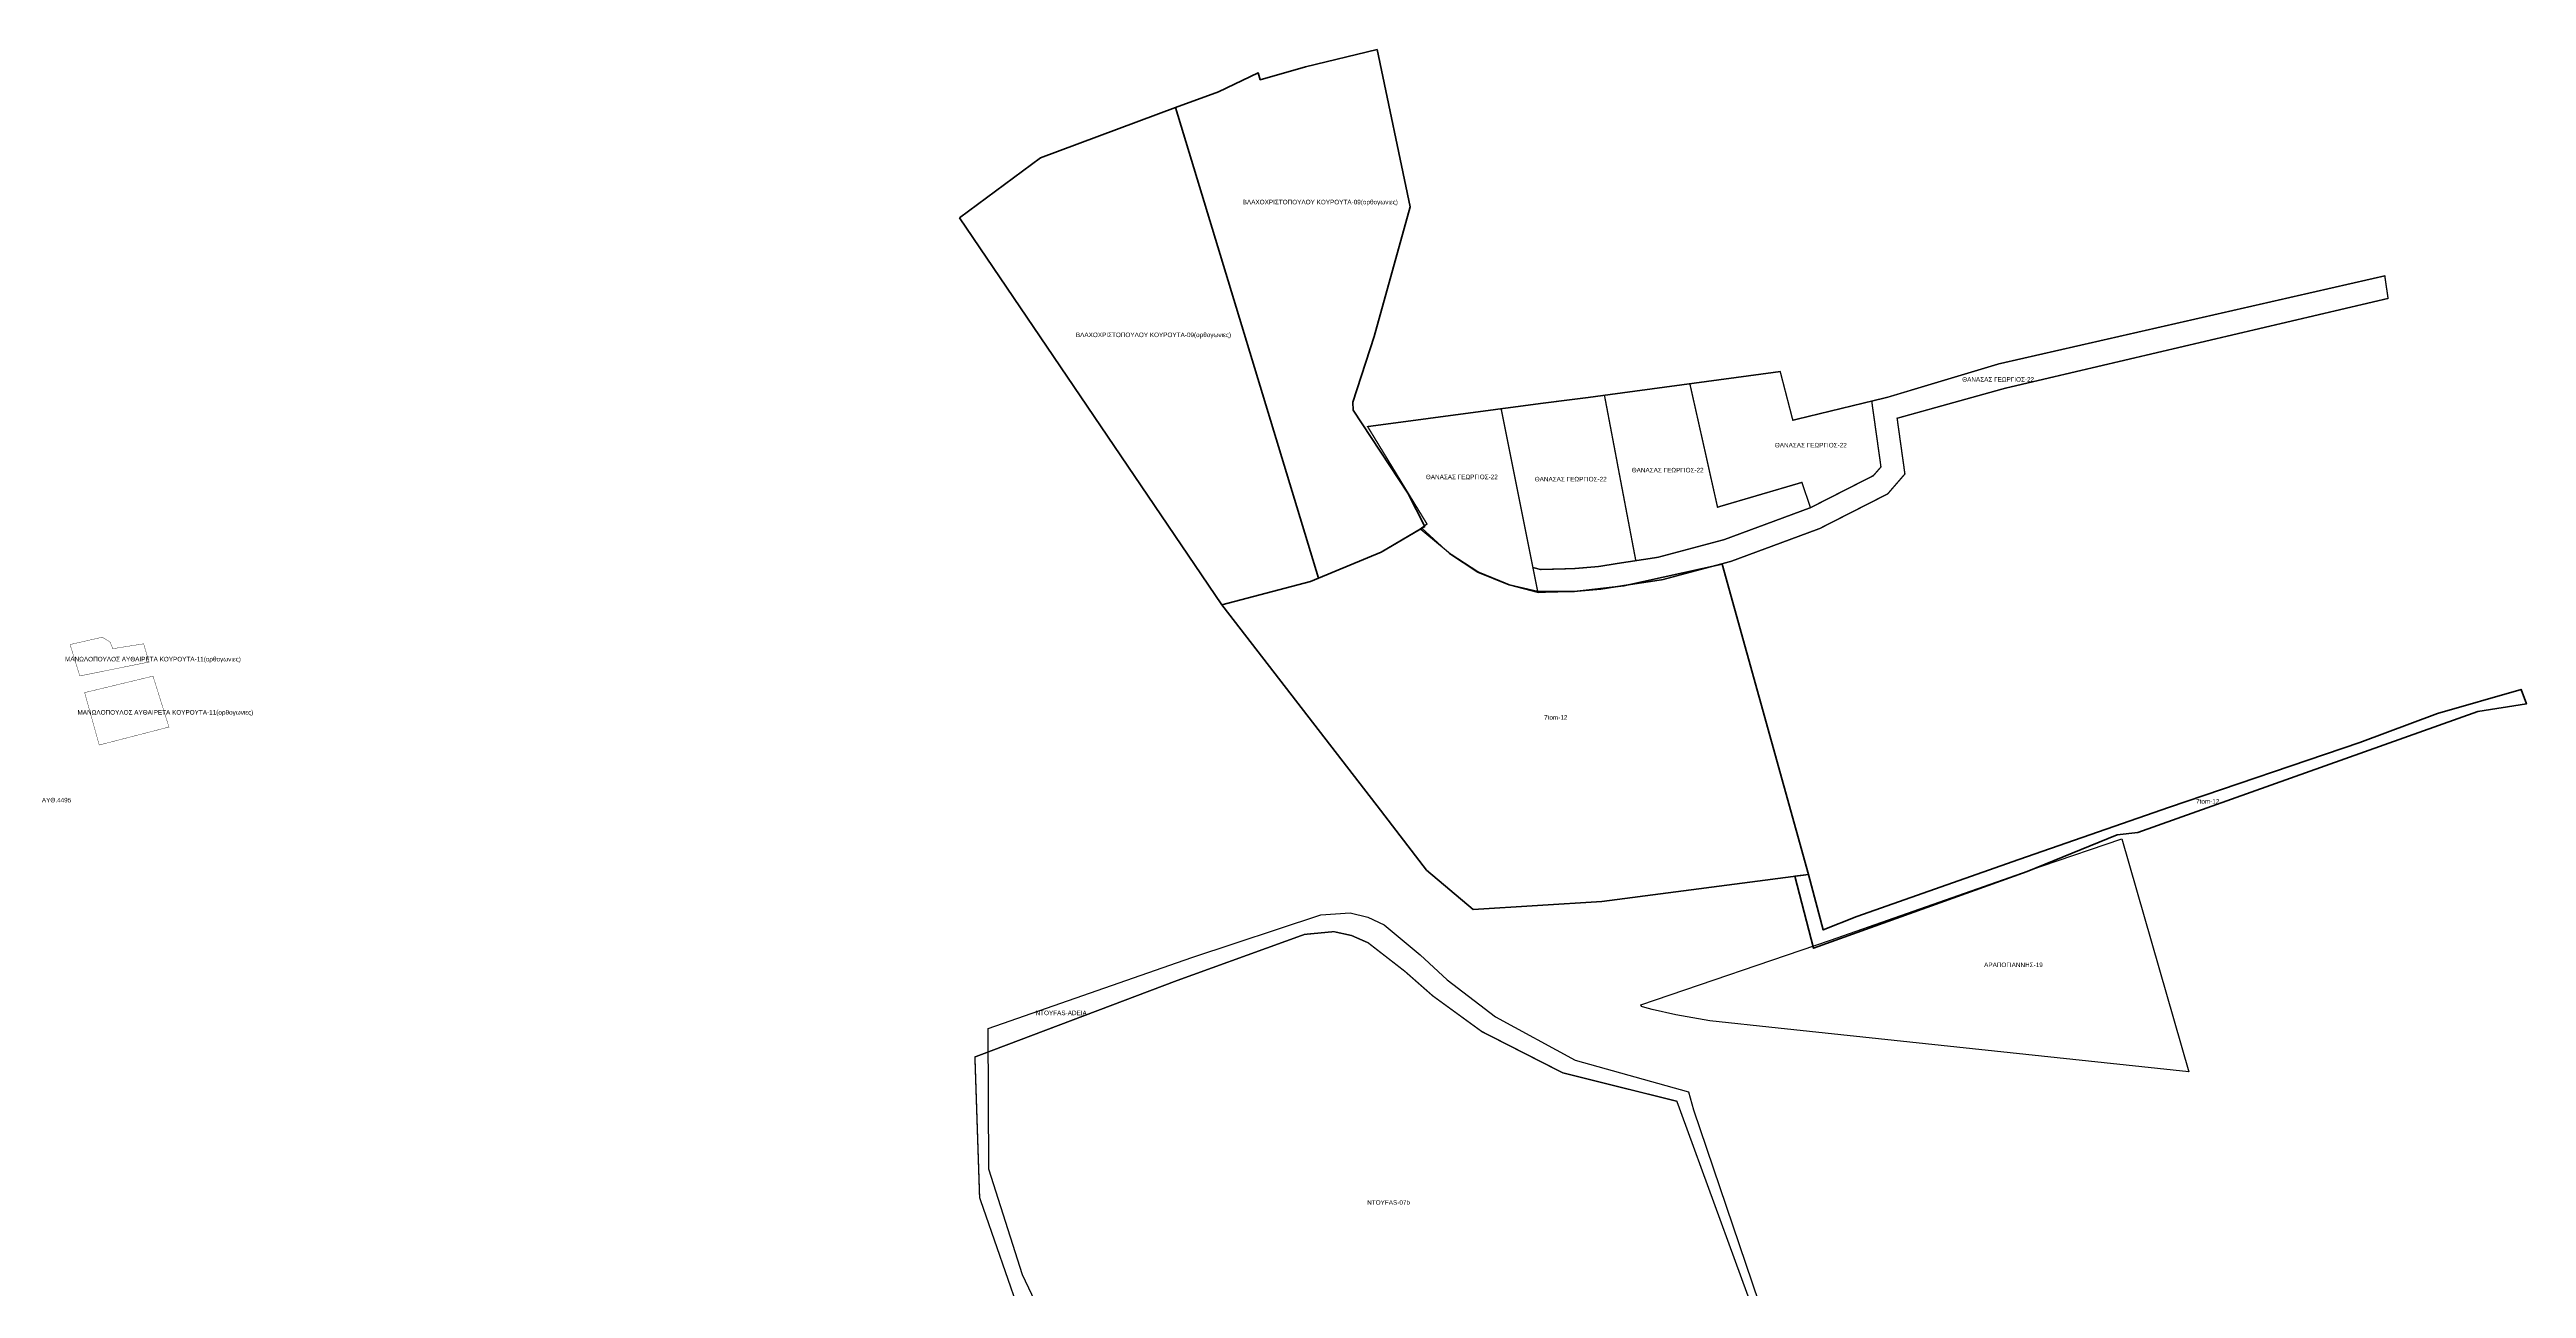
# Model space of a CAD drawing. Header units: metres. Extents: x 245125 to 394351, y 270578 to 4233311.
# Drawn here: x 261552 to 262096, y 4183591 to 4183863 of the extents above; entities that cross this region are included whole.
import ezdxf
from ezdxf.lldxf.tags import DXFTag

# ---------------------------------------------------------------- set-up
doc = ezdxf.new("R2010")
doc.units = ezdxf.units.M
doc.linetypes.add('t-orio', pattern=[0.79, 0.5, -0.12, 0.05, -0.12])
for name, color, linetype in [('4495-(431-531)', 215, 'Continuous'), ('ADEIA-agglika', 182, 'Continuous'), ('topo2007', 11, 'Continuous'), ('topo2009', 98, 'Continuous'), ('topo2011', 23, 'Continuous'), ('topo2012', 144, 'Continuous'), ('topo2019', 6, 'Continuous'), ('topo2022', 30, 'Continuous')]:
    doc.layers.add(name, color=color, linetype=linetype)
doc.styles.get("Standard").update_dxf_attribs({"font": 'arial.ttf'})
tags = doc.linetypes.add('BORDER2', pattern=[0.875, 0.25, -0.125, 0.25, -0.125, 0, -0.125]).pattern_tags.tags
tags[14:15] = [DXFTag(74, 4), DXFTag(75, 0), DXFTag(340, '0'), DXFTag(46, 1.0), DXFTag(50, 0.0), DXFTag(44, 0.0), DXFTag(45, 0.0)]
tags[12:13] = [DXFTag(74, 4), DXFTag(75, 0), DXFTag(340, '0'), DXFTag(46, 1.0), DXFTag(50, 0.0), DXFTag(44, 0.0), DXFTag(45, 0.0)]
tags[10:11] = [DXFTag(74, 4), DXFTag(75, 0), DXFTag(340, '0'), DXFTag(46, 1.0), DXFTag(50, 0.0), DXFTag(44, 0.0), DXFTag(45, 0.0)]
tags[8:9] = [DXFTag(74, 4), DXFTag(75, 0), DXFTag(340, '0'), DXFTag(46, 1.0), DXFTag(50, 0.0), DXFTag(44, 0.0), DXFTag(45, 0.0)]
tags[6:7] = [DXFTag(74, 4), DXFTag(75, 0), DXFTag(340, '0'), DXFTag(46, 1.0), DXFTag(50, 0.0), DXFTag(44, 0.0), DXFTag(45, 0.0)]
tags[4:5] = [DXFTag(74, 4), DXFTag(75, 0), DXFTag(340, '0'), DXFTag(46, 1.0), DXFTag(50, 0.0), DXFTag(44, 0.0), DXFTag(45, 0.0)]
tags = doc.linetypes.add('CENT2', pattern=[0.4, 0.25, -0.05, 0.05, -0.05]).pattern_tags.tags
tags[10:11] = [DXFTag(74, 4), DXFTag(75, 0), DXFTag(340, '0'), DXFTag(46, 1.0), DXFTag(50, 0.0), DXFTag(44, 0.0), DXFTag(45, 0.0)]
tags[8:9] = [DXFTag(74, 4), DXFTag(75, 0), DXFTag(340, '0'), DXFTag(46, 1.0), DXFTag(50, 0.0), DXFTag(44, 0.0), DXFTag(45, 0.0)]
tags[6:7] = [DXFTag(74, 4), DXFTag(75, 0), DXFTag(340, '0'), DXFTag(46, 1.0), DXFTag(50, 0.0), DXFTag(44, 0.0), DXFTag(45, 0.0)]
tags[4:5] = [DXFTag(74, 4), DXFTag(75, 0), DXFTag(340, '0'), DXFTag(46, 1.0), DXFTag(50, 0.0), DXFTag(44, 0.0), DXFTag(45, 0.0)]
tags = doc.linetypes.add('DASHDOT2', pattern=[0.5, 0.25, -0.125, 0, -0.125]).pattern_tags.tags
tags[10:11] = [DXFTag(74, 4), DXFTag(75, 0), DXFTag(340, '0'), DXFTag(46, 1.0), DXFTag(50, 0.0), DXFTag(44, 0.0), DXFTag(45, 0.0)]
tags[8:9] = [DXFTag(74, 4), DXFTag(75, 0), DXFTag(340, '0'), DXFTag(46, 1.0), DXFTag(50, 0.0), DXFTag(44, 0.0), DXFTag(45, 0.0)]
tags[6:7] = [DXFTag(74, 4), DXFTag(75, 0), DXFTag(340, '0'), DXFTag(46, 1.0), DXFTag(50, 0.0), DXFTag(44, 0.0), DXFTag(45, 0.0)]
tags[4:5] = [DXFTag(74, 4), DXFTag(75, 0), DXFTag(340, '0'), DXFTag(46, 1.0), DXFTag(50, 0.0), DXFTag(44, 0.0), DXFTag(45, 0.0)]
tags = doc.linetypes.add('HIDDENX2', pattern=[0.75, 0.5, -0.25]).pattern_tags.tags
tags[6:7] = [DXFTag(74, 4), DXFTag(75, 0), DXFTag(340, '0'), DXFTag(46, 1.0), DXFTag(50, 0.0), DXFTag(44, 0.0), DXFTag(45, 0.0)]
tags[4:5] = [DXFTag(74, 4), DXFTag(75, 0), DXFTag(340, '0'), DXFTag(46, 1.0), DXFTag(50, 0.0), DXFTag(44, 0.0), DXFTag(45, 0.0)]

msp = doc.modelspace()

# ---------------------------------------------------------------- linework, layer by layer
at = {"layer": 'ADEIA-agglika', "color": 182}
for p, q in [((261803.23, 4183663.83), (261831.57, 4183673.22)), ((261831.57, 4183673.22), (261838.03, 4183673.65)), ((261838.03, 4183673.65), (261841.9, 4183672.7)), ((261841.9, 4183672.7), (261845.49, 4183671)), ((261845.49, 4183671), (261853.43, 4183664.47)), ((261758.48, 4183648.29), (261803.23, 4183663.83)), ((261853.43, 4183664.47), (261859.36, 4183658.96)), ((261859.36, 4183658.96), (261869.93, 4183650.82)), ((261758.65, 4183617.38), (261758.48, 4183648.29)), ((261869.93, 4183650.82), (261887.43, 4183641.29)), ((261887.43, 4183641.29), (261912.33, 4183634.34)), ((261912.33, 4183634.34), (261913.46, 4183630.42)), ((261913.46, 4183630.42), (261935.6, 4183564.95)), ((261766.02, 4183594.17), (261758.65, 4183617.38)), ((261775.26, 4183574.89), (261766.02, 4183594.17))]:
    msp.add_line(p, q, dxfattribs=at)
at = {"layer": 'topo2007', "color": 11, "lineweight": 30, "ltscale": 2, "const_width": 0.3}
msp.add_lwpolyline([(261764.62, 4183588.11), (261756.63, 4183611.11), (261755.6, 4183642), (261799.92, 4183658.76), (261827.99, 4183668.92), (261834.43, 4183669.53), (261838.33, 4183668.68), (261841.97, 4183667.08), (261850.08, 4183660.78), (261856.16, 4183655.43), (261866.95, 4183647.58), (261884.7, 4183638.53), (261909.79, 4183632.27), (261930.72, 4183574.98)], dxfattribs=at)
at = {"layer": 'topo2009', "color": 98, "linetype": 'HIDDENX2', "lineweight": 100, "ltscale": 10}
msp.add_lwpolyline([(261799.66, 4183850.52), (261809.08, 4183854.02), (261817.84, 4183858.13), (261818.27, 4183856.65), (261828.25, 4183859.49), (261843.93, 4183863.28), (261851.17, 4183828.7), (261843.3, 4183800.23), (261838.63, 4183785.8), (261838.68, 4183784.06), (261850.69, 4183765.87), (261854.41, 4183758.55), (261844.84, 4183752.89), (261831.04, 4183747.14)], close=True, dxfattribs=at)
at = {"layer": 'topo2009', "color": 98, "linetype": 'BORDER2', "lineweight": 100, "ltscale": 2}
msp.add_lwpolyline([(261752.24, 4183826.31), (261770.03, 4183839.52), (261799.66, 4183850.52), (261831.04, 4183747.14), (261829.28, 4183746.41), (261809.82, 4183741.31)], close=True, dxfattribs=at)
at = {"layer": 'topo2011', "color": 23, "const_width": 0.08}
for points in [[(261573, 4183732.75), (261574.17, 4183728.75), (261558.98, 4183725.69), (261556.84, 4183732.59), (261563.89, 4183734.19), (261565.58, 4183733.19), (261566.24, 4183731.68), (261573, 4183732.75)], [(261560.04, 4183722.03), (261575.06, 4183725.65), (261578.56, 4183714.47), (261563.24, 4183710.52), (261560.04, 4183722.03)]]:
    msp.add_lwpolyline(points, dxfattribs=at)
at = {"layer": 'topo2012', "color": 144, "linetype": 'DASHDOT2', "lineweight": 100, "ltscale": 10}
msp.add_lwpolyline([(261853.77, 4183758.17), (261859.84, 4183752.59), (261866.1, 4183748.52), (261872.95, 4183745.72), (261879.26, 4183744.25), (261887.33, 4183744.25), (261898.17, 4183745.48), (261919.72, 4183750.22), (261938.67, 4183682.1), (261893.34, 4183676.18), (261865.03, 4183674.38), (261854.81, 4183683.02), (261843.93, 4183697.13), (261843.93, 4183697.13), (261809.82, 4183741.31), (261829.28, 4183746.41), (261831.04, 4183747.14), (261844.84, 4183752.89)], close=True, dxfattribs=at)
at = {"layer": 'topo2012', "color": 144, "linetype": 'CENT2', "lineweight": 53, "ltscale": 10}
msp.add_lwpolyline([(261935.67, 4183681.71), (261938.67, 4183682.1), (261941.93, 4183669.9), (261949.35, 4183672.89), (261984.9, 4183685.36), (262017.97, 4183696.87), (262059.81, 4183711.04), (262076.88, 4183717.41), (262095.23, 4183722.74), (262096.41, 4183719.55), (262085.73, 4183717.9), (262011.07, 4183691.33), (262006.51, 4183690.76), (261986.73, 4183682.77), (261939.82, 4183665.88)], close=True, dxfattribs=at)
at = {"layer": 'topo2019', "color": 6, "ltscale": 15}
msp.add_lwpolyline([(261901.87, 4183653.45), (261943.55, 4183667.66), (261989.87, 4183683.91), (262007.5, 4183689.93), (262022.27, 4183638.75), (261932.06, 4183648.32), (261917.02, 4183649.92), (261909.57, 4183651.29), (261904.34, 4183652.41), (261902.75, 4183652.87), (261902.01, 4183653.08), (261901.87, 4183653.45)], close=True, dxfattribs=at)
at = {"layer": 'topo2022', "color": 30, "linetype": 't-orio', "ltscale": 2.5, "const_width": 0.3}
for points in [[(261952.59, 4183786.06), (261956.1, 4183786.91), (261980.48, 4183794.23), (262065.29, 4183813.57), (262066.01, 4183808.61), (261981.89, 4183788.88), (261958.17, 4183782.29), (261959.88, 4183770.05), (261956.1, 4183765.68), (261941.16, 4183758.07), (261921.68, 4183750.86), (261906.64, 4183746.84), (261898.04, 4183745.54), (261893.15, 4183744.76), (261887.43, 4183744.27), (261879.26, 4183744.05), (261878.17, 4183749.51), (261879.84, 4183749.07), (261887.15, 4183749.27), (261892.54, 4183749.72), (261897.27, 4183750.48), (261900.77, 4183751.01), (261905.62, 4183751.75), (261920.17, 4183755.63), (261939.14, 4183762.65), (261952.96, 4183769.69), (261954.62, 4183771.6)], [(261893.88, 4183787.34), (261912.64, 4183789.87), (261915.94, 4183775.18), (261916.96, 4183770.59), (261917.99, 4183766.02), (261918.72, 4183762.76), (261937.25, 4183768.2), (261939.14, 4183762.65), (261920.17, 4183755.63), (261905.62, 4183751.75), (261900.77, 4183751.01), (261897.39, 4183768.8), (261896.86, 4183771.59), (261896.68, 4183772.58)], [(261912.64, 4183789.87), (261932.49, 4183792.55), (261935.26, 4183781.86), (261952.59, 4183786.06), (261954.62, 4183771.6), (261952.96, 4183769.69), (261939.14, 4183762.65), (261937.25, 4183768.2), (261918.72, 4183762.76), (261917.99, 4183766.02), (261916.96, 4183770.59), (261915.94, 4183775.18)], [(261871.19, 4183784.38), (261880.6, 4183785.63), (261890.61, 4183786.89), (261893.88, 4183787.34), (261896.68, 4183772.58), (261896.86, 4183771.59), (261897.39, 4183768.8), (261900.77, 4183751.01), (261897.27, 4183750.48), (261892.54, 4183749.72), (261887.15, 4183749.27), (261879.84, 4183749.07), (261878.17, 4183749.51), (261875.92, 4183760.73), (261874.34, 4183768.66), (261874.14, 4183769.64)]]:
    msp.add_lwpolyline(points, close=True, dxfattribs=at)
msp.add_lwpolyline([(261841.86, 4183780.46), (261871.19, 4183784.38), (261874.14, 4183769.64), (261874.34, 4183768.66), (261875.92, 4183760.73), (261878.17, 4183749.51), (261879.26, 4183744.05), (261873.17, 4183745.65), (261866.22, 4183748.5), (261859.99, 4183752.55), (261853.42, 4183757.99), (261854.9, 4183759.06), (261844.65, 4183775.88), (261841.86, 4183780.46)], dxfattribs=at)

# ---------------------------------------------------------------- texts
at = {"layer": '4495-(431-531)', "color": 215, "insert": (261531.62, 4183698.92), "char_height": 1, "width": 29.2967, "attachment_point": 1}
msp.add_mtext('478 BOΓΙΑΚΗ KOYTΣΟΥΒΑΣ-ΑΥΘ.4495', dxfattribs=at)
at = {"layer": 'ADEIA-agglika', "color": 182, "lineweight": 35, "ltscale": 2, "insert": (261768.92, 4183652.18), "char_height": 1, "width": 3.6605, "attachment_point": 1}
msp.add_mtext('NTOYFAS-ADEIA', dxfattribs=at)
at = {"layer": 'topo2007', "color": 11, "lineweight": 35, "ltscale": 2, "insert": (261841.77, 4183610.55), "char_height": 1, "width": 3.6605, "attachment_point": 1}
msp.add_mtext('NTOYFAS-07b', dxfattribs=at)
at = {"layer": 'topo2009', "color": 98, "char_height": 1, "attachment_point": 1}
for insert, width in [((261814.42, 4183830.28), 40.1206), ((261777.78, 4183801.11), 40.4491)]:
    msp.add_mtext('BΛΑΧΟΧΡΙΣΤΟΠΟΥΛΟΥ ΚΟΥΡΟΥΤΑ-09(ορθογωνιες)', dxfattribs=dict(at, insert=insert, width=width))
at = {"layer": 'topo2011', "color": 23, "char_height": 1, "attachment_point": 1}
for insert, width in [((261555.73, 4183729.89), 41.621), ((261558.47, 4183718.2), 44.5615)]:
    msp.add_mtext('ΜΑΝΩΛΟΠΟΥΛΟΣ ΑΥΘΑΙΡΕΤΑ ΚΟΥΡΟΥΤΑ-11(ορθογωνιες)', dxfattribs=dict(at, insert=insert, width=width))
at = {"layer": 'topo2012', "color": 144, "char_height": 1, "width": 17.6456, "attachment_point": 1}
for insert in [(261880.63, 4183717.08), (262023.83, 4183698.64)]:
    msp.add_mtext('7tom-12', dxfattribs=dict(at, insert=insert))
at = {"layer": 'topo2019', "color": 6, "lineweight": 35, "ltscale": 2, "insert": (261977.28, 4183662.74), "char_height": 1, "width": 3.6605, "attachment_point": 1}
msp.add_mtext('AΡΑΠΟΓΙΑΝΝΗΣ-19', dxfattribs=at)
at = {"layer": 'topo2022', "color": 30, "char_height": 1, "width": 17.6456, "attachment_point": 1}
for insert in [(261972.46, 4183791.33), (261931.31, 4183776.88), (261854.65, 4183769.91), (261878.56, 4183769.42), (261899.86, 4183771.4)]:
    msp.add_mtext('ΘΑΝΑΣΑΣ ΓΕΩΡΓΙΟΣ-22', dxfattribs=dict(at, insert=insert))

doc.saveas('drawing.dxf')
